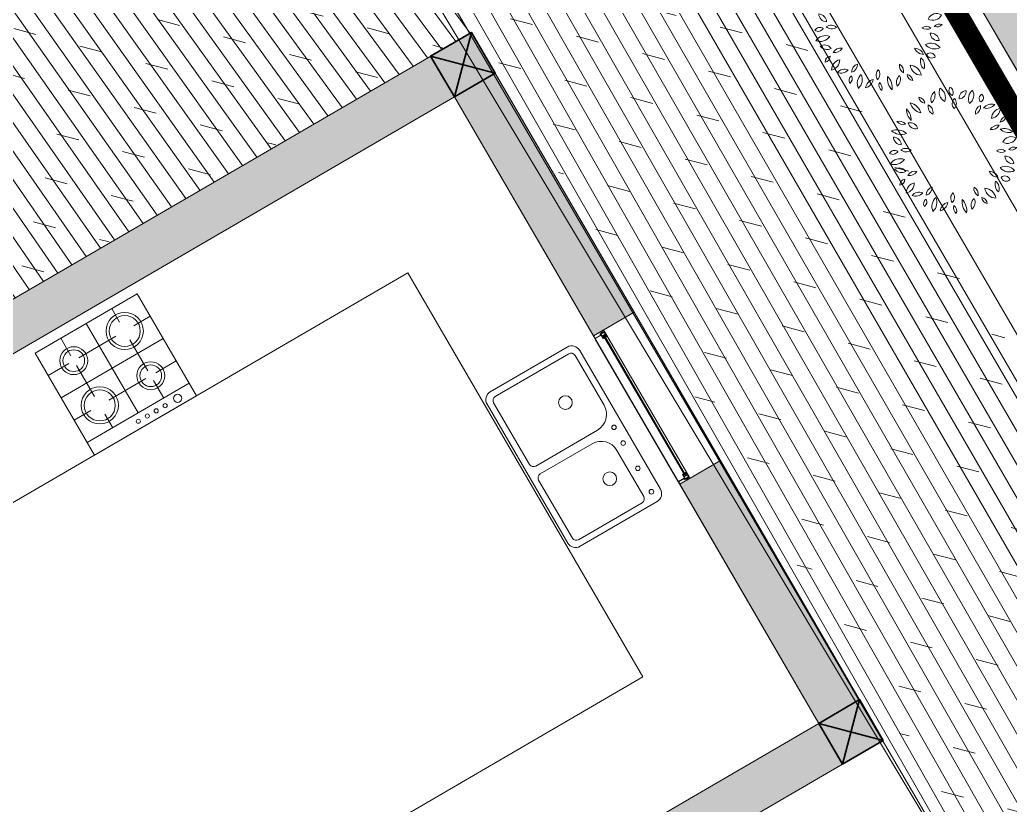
# Model space of a CAD drawing. Header units: millimetres. Extents: x 403824132 to 733479728, y 1974822364 to 2151530530.
# Drawn here: x 568558448 to 568563083, y 2063003754 to 2063007429 of the extents above; entities that cross this region are included whole.
import ezdxf

# ---------------------------------------------------------------- set-up
doc = ezdxf.new("R2010")
doc.units = ezdxf.units.MM
doc.linetypes.add('CENTER', pattern=[3, 1.5, -0.5, 0.5, -0.5])
for name, color, linetype, lineweight in [('A-COT VACH', 2, 'Continuous', 35), ('A-HATCH', 251, 'Continuous', 5), ('A-NET THAY', 125, 'Continuous', 18), ('E- RANH GIOI', 1, 'CENTER', 13), ('E- THAY', 9, 'Continuous', 20), ('E- Tuong', 4, 'Continuous', 13), ('E-Manh', 251, 'Continuous', 13), ('E-NoiThat', 32, 'Continuous', 9), ('i_Cay', 114, 'Continuous', 13), ('i_Hatch', 250, 'Continuous', 13), ('i_ThietBi', 32, 'Continuous', 13), ('LD-CUA', 146, 'Continuous', 13), ('LD-THAY', 9, 'Continuous', 13)]:
    doc.layers.add(name, color=color, linetype=linetype, lineweight=lineweight)
doc.layers.add('ChiaLo', color=128, linetype='CENTER')
doc.layers.add('loKBT', color=42, linetype='Continuous')

# ---------------------------------------------------------------- blocks, each defined once
blk = doc.blocks.new('SAN VUON BT A-BT1')
at = {"layer": 'i_Hatch', "true_color": 0x46cb3a, "transparency": 33554687}
h = blk.add_hatch(dxfattribs=at)
h.set_pattern_fill('CROSS', color=95, scale=300, double=1)
h.set_pattern_definition([(0, (2832.471804052591, -202892.1308809184), (75, 75), [37.5, -112.5]), (90, (2851.221804052591, -202910.8808809183), (-74.99999999999999, 75), [37.5, -112.5])])
h.paths.add_polyline_path([(7163776.864386948, 841296.910365944), (7151496.864386948, 841296.910365944), (7151496.864386948, 841006.910365944), (7163486.864386948, 841006.910365944), (7163486.864386948, 821856.910365944), (7163776.864386948, 821856.910365944)])
h.paths.add_polyline_path([(7158157.283433403, 822152.3777757367), (7151786.864386949, 822152.3777756564), (7151786.864386949, 839436.8804223271), (7151496.864386948, 839436.8686022377), (7151496.864386948, 821856.910365944), (7151496.864386948, 821516.9103659827), (7158157.283433396, 821516.9103659128)])
at = {"layer": 'E- RANH GIOI', "ltscale": 0.1, "const_width": 100}
blk.add_lwpolyline([(7151386.86438695, 821436.910365944), (7163886.864386948, 821436.910365944), (7163886.864386948, 841436.910365944), (7151386.86438695, 841436.910365944)], close=True, dxfattribs=at)
at = {"layer": 'E-Manh'}
blk.add_line((7151496.864386948, 841326.910365944), (7151496.864386948, 821886.910365944), dxfattribs=at)
blk.add_lwpolyline([(7151496.864386948, 841326.910365944), (7151496.864386948, 821546.9103659827), (7158267.258378486, 821546.9103659117)], dxfattribs=at)
blk = doc.blocks.new('MBT1 BT1')
at = {"layer": 'E- RANH GIOI', "ltscale": 0.1, "const_width": 100}
blk.add_lwpolyline([(7075416.34573628, 1014867.457355331), (7087916.345736279, 1014867.457355331), (7087916.345736279, 1034867.457355331), (7075416.34573628, 1034867.457355331)], close=True, dxfattribs=at)
at = {"layer": 'E- THAY'}
blk.add_blockref('SAN VUON BT A-BT1', (-75970.5186506696, 193430.5469893871), dxfattribs=at)
blk = doc.blocks.new('mb-cay40')
at = {"color": 0, "linetype": 'ByBlock'}
for centre, radius, start, end in [((-299.5701589075907, 710.3054466762878), 100.1777, 149.4737229998766, 231.7585850006217), ((-447.8704589076224, 682.5084466762783), 100.1777, 329.4737229998766, 51.75858500062168), ((-230.6878589075932, 779.3904466762833), 98.06469999999999, 192.3059549999538, 259.6848969996826), ((-344.058958907699, 662.0099466762913), 98.06469999999999, 12.30595499995376, 79.68489699968265), ((-136.2343589076481, 736.8957466763095), 62.92479999999998, 125.4093320002077, 202.7100880001333), ((-230.740058907686, 763.8882466762698), 62.92479999999998, 305.4093320002077, 22.71008800013334), ((16.26654109236551, 684.2603466763248), 136.5301, 133.811686000385, 194.307733999988), ((-210.5471589076042, 749.0423466762695), 136.5301, 313.811686000385, 14.30773399998799), ((112.6560410923557, 711.3373466763078), 137.2196, 163.4642290000644, 212.7905639999698), ((-134.2428589076444, 676.0780466762808), 137.2196, 343.4642290000643, 32.79056399996983), ((-426.9131589077006, 693.7752466762759), 54.12369999999999, 146.8150690002197, 244.0193430003837), ((-495.9196589076018, 674.7454466763011), 54.12369999999999, 326.8150690002197, 64.01934300038363), ((-147.5025589076395, 637.821246676278), 79.6564, 145.524785000142, 220.8327340004014), ((-273.4387589076068, 630.8271466763035), 79.6564, 325.524785000142, 40.83273400040141), ((138.3718410924193, 615.5002466762926), 80.63699999999999, 104.100357000399, 168.4650159999594), ((39.71864109238959, 709.8323466762886), 80.63699999999999, 284.100357000399, 348.4650159999595), ((-541.5223589077068, 596.8183466762894), 98.14920000000001, 183.3189289998474, 263.1903650005937), ((-651.1445589076611, 493.6793466763265), 98.14920000000001, 3.318928999847402, 83.19036500059372), ((-554.1702589076594, 555.716446676277), 69.85239999999999, 25.45365099951863, 116.6851969996846), ((-522.4680589076888, 648.1498466762605), 69.85239999999999, 205.4536509995186, 296.6851969996846), ((-390.4405589076341, 597.053746676309), 66.85079999999999, 168.8066020001733, 257.6390980002616), ((-470.3303589076386, 544.7297466762902), 66.85079999999999, 348.8066020001733, 77.63909800026163), ((48.89724109234521, 562.139746676261), 68.7981, 103.8913859995158, 198.9039470000852), ((-32.70725890767062, 606.6362466762985), 68.7981, 283.8913859995158, 18.90394700008519), ((230.3510410923918, 506.037146676299), 141.3623, 100.3005049996434, 160.4476489999013), ((71.86314109229716, 692.4305466762962), 141.3623, 280.3005049996434, 340.4476489999013), ((259.9547410923115, 520.9738466762719), 76.85969999999999, 122.5817349996012, 207.1799879998302), ((150.1931410923426, 550.6291466762632), 76.85969999999999, 302.5817349996012, 27.17998799983019), ((-653.7485589076532, 502.9852466762604), 44.2471, 163.4933459999228, 274.4697339999847), ((-692.7238589076442, 471.4445466763245), 44.2471, 343.4933459999227, 94.46973399998471), ((299.7197410923836, 426.0202466763112), 53.529, 59.98145400028278, 155.6675900001146), ((277.7252410923538, 494.4245466762877), 53.529, 239.9814540002828, 335.6675900001146), ((-680.1407589076553, 301.4285466763176), 101.6635, 69.72013800080484, 135.6489100005381), ((-717.600058907643, 467.8581466763062), 101.6635, 249.7201380008048, 315.6489100005381), ((-620.4297589075868, 356.9077466762828), 75.7726, 22.57230600034306, 98.33354300080866), ((-561.4437589076697, 460.9655466763143), 75.7726, 202.5723060003431, 278.3335430008087), ((213.0515410923108, 368.6593466762861), 79.60759999999999, 86.02821900006174, 161.3697619999351), ((143.1294410924311, 473.5071466763002), 79.60759999999999, 266.0282190000617, 341.3697619999351), ((281.8093410923029, 453.3035466762885), 110.2473, 244.7352629998049, 320.5781150000673), ((319.9207410923555, 283.5921466762593), 110.2473, 64.73526299980486, 140.5781150000674), ((-694.8229589076363, 365.1617466763128), 95.9612, 210.9482359996829, 290.5783940005535), ((-743.3930589076772, 225.974346676303), 95.9612, 30.9482359996829, 110.5783940005535), ((359.2284410923021, 242.1056466762602), 79.1061, 90.25287400078554, 173.52208300028), ((280.2783410924312, 330.1357466762784), 79.1061, 270.2528740007856, 353.5220830002799), ((-736.4670589076995, 276.7996466763216), 75.60229999999999, 224.257649999822, 288.5926610007619), ((-766.5091589076037, 152.3813466762949), 75.60229999999999, 44.25764999982202, 108.5926610007619), ((-649.4696589076193, 256.585046676264), 83.90719999999999, 240.5094849996896, 309.291989999972), ((-637.6392589076131, 118.6108466762598), 83.90719999999999, 60.50948499968955, 129.291989999972), ((231.9157410923508, 266.539646676305), 78.02799999999999, 238.8747640006676, 311.2135240002623), ((242.9923410922929, 141.0472466762949), 78.02799999999999, 58.87476400066763, 131.2135240002623), ((344.0384410923289, 142.0358466763282), 53.57989999999999, 28.1981360000389, 112.1917869993301), ((371.0219410923892, 216.9645466762668), 53.57989999999999, 208.1981360000389, 292.1917869993301), ((-659.0736589076696, 39.63904667626048), 110.8102, 100.8761589997203, 165.4479130002026), ((-787.2373589075869, 176.3009466762742), 110.8102, 280.8761589997204, 345.4479130002026), ((349.6776410924213, 166.3968466762817), 97.6447, 209.1951970002367, 286.7189010004093), ((292.527541092335, 25.24994667626743), 97.6447, 29.19519700023669, 106.7189010004093), ((-716.1905589076923, 74.23634667632723), 87.35799999999999, 234.9744629993681, 331.3792250002423), ((-689.6452589076944, -39.14615332373069), 87.35799999999999, 54.97446299936808, 151.3792250002424), ((208.0612410923932, 37.25554667630786), 77.31559999999999, 208.8071649999463, 283.9198800002828), ((158.9131410923146, -75.04515332368464), 77.31559999999999, 28.80716499994626, 103.9198800002828), ((313.8222410924209, -58.64165332372795), 90.3688, 71.37116600059133, 141.7535400000561), ((271.7177410924342, 82.93484667628945), 90.3688, 251.3711660005913, 321.7535400000561), ((-674.8470589076169, -123.2118533237299), 70.02329999999999, 71.8192460004174, 140.0817599994504), ((-706.7037589076499, -11.75075332372944), 70.02329999999999, 251.8192460004175, 320.0817599994504), ((-557.1729589076713, -163.3047533236968), 77.98479999999999, 113.475291999382, 203.4559599999777), ((-659.7790589075885, -122.8160533237024), 77.98479999999999, 293.475291999382, 23.45595999997768), ((-551.4629589076503, -83.00365332367801), 74.9971, 87.17243399982254, 157.2364690000009), ((-616.9188589076803, 20.92074667628185), 74.9971, 267.1724339998225, 337.2364690000009), ((296.2157410923683, -68.1395533237228), 50.671, 179.2557220000184, 267.628659000778), ((243.4524410924059, -118.1089533236882), 50.671, 359.2557220000184, 87.62865900077804), ((-604.7676589076873, -147.1679533237184), 106.605, 271.6327640008068, 352.0267889999677), ((-496.1556589076645, -268.5169533236767), 106.605, 91.63276400080674, 172.0267889999677), ((-341.8780589076923, -220.9033533237016), 95.91319999999999, 122.8873139993626, 186.7253339999508), ((-489.2111589075648, -151.593553323728), 95.91319999999999, 302.8873139993626, 6.725333999950768), ((69.87894109232002, -150.8368533236935), 70.3103, 173.6499809998805, 254.6514450005405), ((-18.61045890764217, -210.8629533236744), 70.3103, 353.6499809998805, 74.65144500054049), ((274.5892410923552, -86.62635332370701), 116.145, 186.5486859998972, 256.8911319994462), ((132.8601410923875, -212.990753323691), 116.145, 6.548685999897183, 76.89113199944619), ((-472.8800589076418, -293.5357533236747), 49.2563, 76.54190599947391, 193.4774260002929), ((-509.3162589076674, -257.1117533236902), 49.2563, 256.541905999474, 13.4774260002929), ((-314.2852589076501, -280.7871533237339), 91.05040000000001, 159.1169869998805, 230.3606240003511), ((-457.4404589076003, -318.4468533237086), 91.05040000000001, 339.1169869998805, 50.36062400035106), ((-220.1570589075855, -348.4649533237389), 108.6658, 122.1169890002436, 201.7275269999994), ((-378.8747589077102, -296.6562533236793), 108.6658, 302.1169890002436, 21.72752699999944), ((-132.5331589076959, -236.0941533236837), 75.353, 148.7876610002004, 221.5977110001933), ((-253.3297589076974, -247.0719533237279), 75.353, 328.7876610002005, 41.59771100019329), ((99.92604109243257, -278.0229533236925), 148.0051, 165.2071100000012, 218.3217489999558), ((-159.2895589076797, -332.0080533237124), 148.0051, 345.2071100000012, 38.32174899995582), ((110.3971410924278, -276.4030533237237), 64.3426, 156.7754189998254, 231.2879720002375), ((11.02814109236351, -301.2369533236779), 64.3426, 336.7754189998254, 51.28797200023745), ((161.8329410923761, -136.5778533236808), 96.71849999999999, 218.6962139999035, 286.2415449999098), ((113.3978410923155, -289.9039533237083), 96.71849999999999, 38.69621399990353, 106.2415449999098), ((-170.4776589077082, -363.9031533237066), 62.5472, 129.7475050000398, 206.070901000292), ((-266.6537589076324, -343.3009533236764), 62.5472, 309.7475050000398, 26.07090100029198), ((-159.7919589076482, -372.2426533237012), 84.6027, 5.31956000003229, 80.41896799967047), ((-61.47215890765074, -280.976453323703), 84.6027, 185.3195600000323, 260.4189679996705)]:
    blk.add_arc(centre, radius, start, end, dxfattribs=at)
blk = doc.blocks.new('A$C395E768C')
at = {"layer": 'i_ThietBi'}
for p, q in [((-124.9999999999709, -65.78947368543231), (-125, 0)), ((-2.91038e-11, -438.5964912362322), (0, 0)), ((124.9999999999418, -85.52631579105946), (124.9999999999709, 0)), ((-168.8596491235948, -109.6491228090599), (-250, -109.6491228090526)), ((100.8771929819486, -109.6491228090526), (-81.14035087634696, -109.6491228090599)), ((149.1228070179349, -109.6491228090526), (249.9999999999709, -109.6491228090526)), ((-125, -304.8245614091939), (-125, -153.5087719326839)), ((124.9999999999709, -285.0877193035558), (124.9999999999418, -133.7719298270458)), ((-250.0000000000291, -219.2982456181089), (249.9999999999709, -219.2982456181053)), ((-149.1228070179932, -328.9473684271761), (-250.0000000000291, -328.9473684271688)), ((-100.8771929819777, -328.9473684271761), (81.14035087631781, -328.9473684271688)), ((168.8596491235657, -328.9473684271726), (249.9999999999709, -328.9473684271652)), ((-125, -353.0701754451693), (-125, -438.5964912362467)), ((124.9999999999418, -372.8070175507963), (124.9999999999709, -438.5964912362322)), ((-250.0000000000291, -438.5964912362394), (249.9999999999709, -438.5964912362322))]:
    blk.add_line(p, q, dxfattribs=at)
blk.add_lwpolyline([(250, -500.0000000093041), (250, 0), (-250, 0), (-250.0000000000291, -500.0000000093058)], close=True, dxfattribs=at)
for centre, radius in [((-124.9999999999709, -109.6491228090562), 78.94736842252314), ((-124.9999999999709, -109.6491228090562), 65.78947368543595), ((124.9999999999418, -109.6491228090526), 59.21052631689235), ((124.9999999999418, -109.6491228090526), 46.05263157980514), ((124.9999999999418, -328.9473684271726), 78.94736842252314), ((-125, -328.9473684271797), 59.21052631689235), ((-125, -328.9473684271797), 46.05263157980514), ((124.9999999999418, -328.9473684271726), 65.78947368543595), ((-175.4385964898683, -469.298245622769), 17.54385964944958), ((-114.0350877167948, -469.2982456227654), 8.771929824724793), ((-70.17543859314172, -469.2982456227654), 8.771929824724793), ((-26.31578946954687, -469.2982456227654), 8.771929824724793), ((17.54385965407709, -469.298245622769), 8.771929824724793)]:
    blk.add_circle(centre, radius, dxfattribs=at)
blk = doc.blocks.new('DOUBLE-SINK1000')
for p, q in [((-449.199999999997, 0), (449.2000000000007, 0)), ((-499.9999999999964, -549.2000000000007), (-499.9999999999964, -50.79999999999927)), ((-438.0874999999977, -36.51250000000073), (-115.0374999999985, -36.51250000000073)), ((500.0000000000036, -50.79999999999927), (500.0000000000036, -549.2000000000007)), ((-463.4874999999956, -538.0875000000013), (-463.4874999999956, -61.91250000000218)), ((438.0875000000012, -101.6000000000021), (138.9625000000014, -101.6000000000021)), ((-13.43749999999636, -538.0875000000013), (-13.43749999999636, -138.1124999999993)), ((463.4875000000029, -127), (463.4875000000029, -538.0875000000013)), ((37.3625000000029, -538.0875000000013), (37.3625000000029, -203.2000000000007)), ((449.2000000000007, -600), (-449.199999999997, -600)), ((-38.83749999999782, -563.4875000000029), (-438.0874999999977, -563.4875000000029)), ((438.0875000000012, -563.4875000000029), (62.76250000000437, -563.4875000000029))]:
    blk.add_line(p, q)
at = {"color": 44}
for centre, radius in [((19.90000000000145, -50.79999999999927), 12.7), ((121.5000000000036, -50.79999999999927), 12.7), ((284.9000000000014, -50.79999999999927), 12.7), ((436.5000000000036, -50.79999999999927), 12.7), ((-236.8749999999963, -215.9000000000014), 38.1), ((256.3250000000007, -215.9000000000014), 38.1)]:
    blk.add_circle(centre, radius, dxfattribs=at)
for centre, radius, start, end in [((-449.199999999997, -50.79999999999927), 50.8, 90, 180), ((449.2000000000007, -50.79999999999927), 50.8, 0, 90), ((-438.0874999999977, -61.91250000000218), 25.4, 90, 180), ((-115.0374999999985, -138.1124999999993), 101.6, 0, 90), ((138.9625000000014, -203.2000000000007), 101.6, 90, 180), ((438.0875000000012, -127), 25.4, 0, 90), ((-449.199999999997, -549.2000000000007), 50.8, 180, 270), ((-438.0874999999977, -538.0875000000013), 25.4, 180, 270), ((-38.83749999999782, -538.0875000000013), 25.4, 270, 0), ((62.76250000000437, -538.0875000000013), 25.4, 180, 270), ((438.0875000000012, -538.0875000000013), 25.4, 270, 0), ((449.2000000000007, -549.2000000000007), 50.8, 270, 0)]:
    blk.add_arc(centre, radius, start, end)
blk = doc.blocks.new('COT220')
at = {"layer": 'i_Hatch'}
h = blk.add_hatch(color=256, dxfattribs=at)
h.dxf.hatch_style = 1
h.paths.add_polyline_path([(-124343785.6764652, 101818213.3575816), (-124343565.6764652, 101818213.3575816), (-124343565.6764652, 101818433.3575816), (-124343785.6764652, 101818433.3575816)])
at = {"layer": 'A-COT VACH'}
for p, q in [((-124343785.6764652, 101818433.3575816), (-124343565.6764652, 101818213.3575816)), ((-124343785.6764652, 101818213.3575816), (-124343565.6764652, 101818433.3575816))]:
    blk.add_line(p, q, dxfattribs=at)
blk.add_lwpolyline([(-124343785.6764652, 101818213.3575816), (-124343565.6764652, 101818213.3575816), (-124343565.6764652, 101818433.3575816), (-124343785.6764652, 101818433.3575816)], close=True, dxfattribs=at)
blk = doc.blocks.new('LUOICOTA-BT5')
at = {"layer": 'E- Tuong'}
for p in [(131373281.6763171, -101030634.3347441), (131373281.6763208, -101034234.3561222)]:
    blk.add_blockref('COT220', p, dxfattribs=at)
blk = doc.blocks.new('SFFSF')
h = blk.add_hatch(color=250)
h.paths.add_polyline_path([(339646.7882787025, 104917.2047934929), (339646.7882787025, 104891.8047934929), (339678.4882787026, 104891.8047934929), (339678.4882787026, 104898.5047934929), (339675.2882787025, 104898.5047934928, 1), (339675.2882787025, 104897.3047934928), (339677.2882787026, 104897.3047934929), (339677.2882787026, 104893.0047934929), (339663.4382787026, 104893.0047934929), (339663.4382787026, 104916.0047934929), (339677.2882787026, 104916.0047934929), (339677.2882787026, 104911.7047934929), (339675.2882787025, 104911.7047934928, 1), (339675.2882787025, 104910.5047934928), (339678.4882787026, 104910.5047934929), (339678.4882787026, 104917.2047934929)])
h.paths.add_polyline_path([(339647.9882787025, 104916.0047934929), (339662.2382787026, 104916.0047934929), (339662.2382787026, 104893.0047934929), (339647.9882787025, 104893.0047934929)], flags=16)
blk.add_lwpolyline([(339663.4382787026, 104893.0047934929), (339663.4382787026, 104916.0047934929), (339677.2882787026, 104916.0047934929), (339677.2882787026, 104911.7047934929), (339675.2882787025, 104911.7047934928, 0.9999999999999998), (339675.2882787025, 104910.5047934928), (339678.4882787026, 104910.5047934929), (339678.4882787026, 104917.2047934929), (339646.7882787025, 104917.2047934929), (339646.7882787025, 104891.8047934929), (339678.4882787026, 104891.8047934929), (339678.4882787026, 104898.5047934929), (339675.2882787025, 104898.5047934928, 0.9999999999999998), (339675.2882787025, 104897.3047934928), (339677.2882787026, 104897.3047934929), (339677.2882787026, 104893.0047934929)], format="xyb", close=True)
blk.add_lwpolyline([(339662.2382787026, 104893.0047934929), (339662.2382787026, 104916.0047934929), (339647.9882787025, 104916.0047934929), (339647.9882787025, 104893.0047934929)], close=True)
blk = doc.blocks.new('DDDDA')
blk.add_hatch(color=250).paths.add_polyline_path([(339343.8036827391, 104970.9258045919), (339343.8036827391, 104969.3492433262), (339332.5675485213, 104969.3492433262), (339332.5675485213, 104958.1424827772), (339343.8036827391, 104958.1424827772), (339343.8036827391, 104956.5659215115, 0.2403906807314063), (339346.5309994372, 104960.7458630517), (339335.5675485212, 104960.7458630517), (339335.5675485212, 104966.7458630517), (339346.5309994372, 104966.7458630517, 0.2403906807301442)])
blk.add_lwpolyline([(339343.8036827391, 104970.9258045919), (339343.8036827391, 104969.3492433262), (339332.5675485213, 104969.3492433262), (339332.5675485213, 104958.1424827772), (339343.8036827391, 104958.1424827772), (339343.8036827391, 104956.5659215115, 0.2403906807314063), (339346.5309994372, 104960.7458630517), (339335.5675485212, 104960.7458630517), (339335.5675485212, 104966.7458630517), (339346.5309994372, 104966.7458630517, 0.2403906807301443)], format="xyb", close=True)
blk = doc.blocks.new('*U234')
for points in [[(22.09999999997672, 21.5), (0, 21.5), (0, 27.69999999995344), (1.200000000069849, 27.70000000001164), (1.200000000069849, 22.70000000001164), (17.8165128667606, 22.70000000001164), (17.8165128667606, 63.09999999997671), (8.908256433438508, 63.09999999997671), (8.908256433438508, 71.64048723370068), (5.108256433508359, 74.2712564644753), (5.108256433391944, 83.12874353543157), (8.908256433438508, 85.75951276620617), (8.908256433438508, 93.09999999997672), (1.200000000069849, 93.09999999997672), (1.200000000069849, 89.29999999998836), (0, 89.29999999998836), (0, 94.29999999998836), (10.10825643339194, 94.29999999998836), (10.10825643339194, 93.09999999997672), (10.10825643339194, 91.135632477075), (10.10825643339194, 82.4999999998836), (8.908256433438508, 82.49999999994178), (8.908256433322093, 84.29999999993015), (6.308256433461793, 82.49999999994178), (6.308256433461793, 74.89999999996506), (8.908256433438508, 73.0999999999767), (8.908256433438508, 74.89999999996506), (10.10825643339194, 74.89999999996506), (10.10825643339194, 64.29999999998836), (19.01651286683045, 64.29999999998836), (19.01651286683045, 22.70000000001164), (22.09999999997672, 22.70000000001164)], [(1044.566666666989, 21.5), (1066.666666666965, 21.5), (1066.666666666965, 27.69999999995344), (1065.466666666895, 27.70000000001164), (1065.466666666895, 22.70000000001164), (1048.850153800205, 22.70000000001164), (1048.850153800205, 63.09999999997671), (1057.758410233527, 63.09999999997671), (1057.758410233527, 71.64048723370068), (1061.558410233457, 74.2712564644753), (1061.558410233573, 83.12874353543157), (1057.758410233527, 85.75951276620617), (1057.758410233527, 93.09999999997672), (1065.466666666895, 93.09999999997672), (1065.466666666895, 89.29999999998836), (1066.666666666965, 89.29999999998836), (1066.666666666965, 94.29999999998836), (1056.558410233573, 94.29999999998836), (1056.558410233573, 93.09999999997672), (1056.558410233573, 91.135632477075), (1056.558410233573, 82.4999999998836), (1057.758410233527, 82.49999999994178), (1057.758410233643, 84.29999999993015), (1060.358410233503, 82.49999999994178), (1060.358410233503, 74.89999999996506), (1057.758410233527, 73.0999999999767), (1057.758410233527, 74.89999999996506), (1056.558410233573, 74.89999999996506), (1056.558410233573, 64.29999999998836), (1047.650153800135, 64.29999999998836), (1047.650153800135, 22.70000000001164), (1044.566666666989, 22.70000000001164)]]:
    blk.add_hatch(color=250).paths.add_polyline_path(points)
for p, q in [((10.10825643339194, 94.29999999998836), (1056.558410233573, 94.29999999998836)), ((22.09999999997672, 21.5), (1044.566666667018, 21.5))]:
    blk.add_line(p, q)
for points in [[(8.908256433438508, 93.09999999997672), (8.908256433438508, 85.75951276620617), (5.108256433391944, 83.12874353543157), (5.108256433508359, 74.2712564644753), (8.908256433438508, 71.64048723370068), (8.908256433438508, 63.09999999997671), (17.8165128667606, 63.09999999997671), (17.8165128667606, 22.70000000001164), (1.200000000069849, 22.70000000001164), (1.200000000069849, 27.70000000001164), (0, 27.69999999995344), (0, 21.5), (22.09999999997672, 21.5), (22.09999999997672, 22.70000000001164), (19.01651286683045, 22.70000000001164), (19.01651286683045, 64.29999999998836), (10.10825643339194, 64.29999999998836), (10.10825643339194, 74.89999999996506), (8.908256433438508, 74.89999999996506), (8.908256433438508, 73.0999999999767), (6.308256433461793, 74.89999999996506), (6.308256433461793, 82.49999999994178), (8.908256433322093, 84.29999999993015), (8.908256433438508, 82.49999999994178), (10.10825643339194, 82.4999999998836), (10.10825643339194, 93.09999999997672), (10.10825643339194, 93.09999999997672), (10.10825643339194, 94.29999999998836), (0, 94.29999999998836), (0, 89.29999999998836), (1.200000000069849, 89.29999999998836), (1.200000000069849, 93.09999999997672), (8.908256433438508, 93.09999999997672)], [(1057.758410233527, 93.09999999997672), (1057.758410233527, 85.75951276620617), (1061.558410233573, 83.12874353543157), (1061.558410233457, 74.2712564644753), (1057.758410233527, 71.64048723370068), (1057.758410233527, 63.09999999997671), (1048.850153800205, 63.09999999997671), (1048.850153800205, 22.70000000001164), (1065.466666666895, 22.70000000001164), (1065.466666666895, 27.70000000001164), (1066.666666666965, 27.69999999995344), (1066.666666666965, 21.5), (1044.566666666989, 21.5), (1044.566666666989, 22.70000000001164), (1047.650153800135, 22.70000000001164), (1047.650153800135, 64.29999999998836), (1056.558410233573, 64.29999999998836), (1056.558410233573, 74.89999999996506), (1057.758410233527, 74.89999999996506), (1057.758410233527, 73.0999999999767), (1060.358410233503, 74.89999999996506), (1060.358410233503, 82.49999999994178), (1057.758410233643, 84.29999999993015), (1057.758410233527, 82.49999999994178), (1056.558410233573, 82.4999999998836), (1056.558410233573, 93.09999999997672), (1056.558410233573, 93.09999999997672), (1056.558410233573, 94.29999999998836), (1066.666666666965, 94.29999999998836), (1066.666666666965, 89.29999999998836), (1065.466666666895, 89.29999999998836), (1065.466666666895, 93.09999999997672), (1057.758410233527, 93.09999999997672)]]:
    blk.add_lwpolyline(points)
blk.add_lwpolyline([(1030.678743886546, 75.69999999993888), (35.98792278041947, 75.69999999993888), (35.98792278044857, 81.69999999992432), (1030.678743886546, 81.69999999992432)], close=True)
at = {"xscale": -1, "rotation": 180}
blk.add_blockref('SFFSF', (-339634.6800222692, 104983.2047934928), dxfattribs=at)
blk.add_blockref('DDDDA', (-339299.5796257408, -104885.0458630518))
at = {"xscale": -1}
blk.add_blockref('DDDDA', (340366.2462924077, -104885.0458630518), dxfattribs=at)
at = {"rotation": 180}
blk.add_blockref('SFFSF', (340701.3466889361, 104983.2047934928), dxfattribs=at)
blk = doc.blocks.new('TANG 1 A-BT5')
at = {"layer": 'A-HATCH'}
h = blk.add_hatch(color=256, dxfattribs=at)
h.dxf.hatch_style = 1
h.paths.add_polyline_path([(7035160.168247312, 707144.9860604107), (7038960.168316902, 707144.9860604107), (7038960.168316902, 706924.9860604106), (7035380.168247312, 706924.9860604106), (7035380.168247312, 705634.9568663008), (7035160.168247312, 705634.9568663008)])
h.paths.add_polyline_path([(7041933.906659975, 707145.0088893026), (7043880.168313801, 707145.0088893026), (7043880.168313801, 706035.1155964686), (7043660.168313802, 706035.1155964686), (7043660.168313802, 706925.0088893026), (7041933.906659975, 706925.0088893026)])
h.paths.add_polyline_path([(7041860.154902961, 703544.9875112028), (7043660.168317615, 703544.9875112028), (7043660.168315102, 704434.882763032), (7043880.168315102, 704434.882763032), (7043880.168318237, 703324.9875112026), (7042080.154857459, 703324.9875112026), (7042080.154540998, 702524.9611106453), (7041860.154540998, 702524.9611106453)])
h.paths.add_polyline_path([(7035160.152217163, 704834.9568663008), (7035380.152217283, 704834.9568663008), (7035380.152217283, 703544.9486484798), (7038960.168320715, 703544.9486484798), (7038960.168320715, 703324.9817994088), (7036100.18360808, 703324.9817994088), (7036100.18360808, 702325.0308779016), (7035880.18360796, 702325.0308779016), (7035880.183608012, 703324.9646822959), (7035160.152217163, 703324.9646822959)])
h.paths.add_polyline_path([(7035880.180572143, 700524.9607856931), (7036100.180572143, 700524.9607856931), (7036100.183571211, 699524.9707046003), (7038960.168355495, 699524.9707046003), (7038960.168355495, 699414.9878215939), (7037680.168336973, 699414.9878215939), (7037680.168415429, 699304.9875847225), (7037570.168415433, 699304.9875062642), (7037570.168336984, 699414.9707046003), (7035380.168285936, 699414.9707046003), (7035380.168285936, 699158.9150465301), (7035160.168285937, 699158.9150465301), (7035160.168285933, 699524.9707046003), (7035880.183571093, 699524.9707046003)])
h.paths.add_polyline_path([(7035160.168285937, 698358.9150465303), (7035380.168285937, 698358.9150465303), (7035380.168285937, 698214.9852372538), (7037570.169192888, 698214.9849048578), (7037570.168267087, 698504.9874075404), (7037680.168267086, 698504.9874859988), (7037680.169192888, 698214.9848880324), (7038050.162313618, 698214.9847530313), (7038050.162296792, 698104.9847530331), (7035980.169401856, 698104.9851480604), (7035980.169401856, 697954.9851656504), (7035380.168285937, 697954.9851656504), (7035380.159386545, 697558.9150465303), (7035160.159386545, 697558.9150465303)])
h.paths.add_polyline_path([(7035380.168285937, 698009.9851656504), (7035925.169401855, 698009.9851656504), (7035925.169401855, 698104.9851564732), (7035380.168285937, 698104.9852373125)], flags=16)
h.paths.add_polyline_path([(7035160.159386544, 696758.9150465304), (7035380.159386544, 696758.9150465304), (7035380.168285937, 693915.1993016413), (7035160.168285935, 693915.1993016413)])
h.paths.add_polyline_path([(7035160.168285935, 693115.1993016414), (7035380.168285935, 693115.1993016414), (7035380.168285936, 692534.9816183001), (7035800.159019865, 692534.9816183008), (7035800.158833222, 692314.9816183007), (7035160.168285935, 692314.9816182997)])
h.paths.add_polyline_path([(7038540.16025635, 692534.9851627953), (7038960.159673055, 692534.985162795), (7038960.16233044, 698104.9847044835), (7038850.162296792, 698104.9858796997), (7038850.162313618, 698214.9846306649), (7039070.152957362, 698214.9849981816), (7039070.160046843, 692534.985162795), (7039630.391261595, 692534.9851627946), (7039630.391261595, 692314.9851627946), (7038540.160443346, 692314.9851627953)])
h.paths.add_polyline_path([(7040830.392047827, 692534.9851627945), (7041401.275708312, 692534.9851627946), (7041924.135129333, 692968.5411863303), (7042064.562357957, 692799.1889101116), (7041480.62285018, 692314.9851627946), (7040830.391484194, 692314.9851627946)])
h.paths.add_polyline_path([(7043660.168313802, 694408.0631953529), (7043660.168313802, 694865.1579364073), (7043880.168313801, 694865.1579364073), (7043880.168313801, 694304.6928120708), (7043296.215275916, 693820.477845565), (7043155.788047292, 693989.8301217846)])
h.paths.add_polyline_path([(7043660.168313801, 697996.1543634721), (7043880.168313801, 697996.1543634721), (7043880.168313798, 695665.1579364074), (7043660.168313802, 695665.1579364074)])
h.paths.add_polyline_path([(7041860.154511661, 700324.9852359502), (7042080.154511662, 700324.9852359502), (7042080.154517087, 699524.9935334176), (7043880.168313801, 699524.9935334176), (7043880.168313801, 698796.1543634725), (7043660.168313802, 698796.1543634721), (7043660.168313802, 699304.9935334176), (7041860.153814139, 699304.9935334176)])
h.paths.add_polyline_path([(7043537.730255092, 703324.9875112026), (7043880.168318237, 703324.9875112026), (7043880.16831705, 703744.9312093994), (7044100.121860933, 703744.9255070605), (7044100.105938792, 703104.9255839301), (7043537.725477456, 703104.9403535923)])
h.paths.add_polyline_path([(7043880.168313801, 699524.9935334176), (7043537.679834577, 699524.9935334176), (7043537.6798345, 699744.9035115562), (7044100.640885091, 699744.9018718589), (7044100.638327205, 699104.9019488158), (7043880.168313801, 699104.9035689068)])
at = {"layer": 'A-NET THAY'}
for p, q in [((7043880.154816773, 707145.0088892317), (7035160.168247377, 707145.0248301383)), ((7035160.168247377, 707145.0248301383), (7035160.168332192, 703324.9611093564))]:
    blk.add_line(p, q, dxfattribs=at)
at = {"layer": 'E- THAY'}
blk.add_lwpolyline([(7035160.148228675, 705634.9568663008), (7035380.148228795, 705634.9568663008), (7035380.152217283, 704834.9568663008), (7035160.152217163, 704834.9568663008)], close=True, dxfattribs=at)
at = {"layer": 'E- Tuong'}
for p, q in [((7035160.168247312, 707144.9860604107), (7038960.168316902, 707144.9860604107)), ((7035160.168247312, 707144.9860604107), (7035160.168247312, 705634.9568663008)), ((7035380.168247312, 706924.9860604106), (7038960.168316902, 706924.9860604106)), ((7035380.168247312, 706924.9860604106), (7035380.168247312, 705634.9568663008)), ((7035380.148228795, 705634.9568663008), (7035160.148228675, 705634.9568663008)), ((7035380.168247312, 705634.9568663008), (7035160.168247312, 705634.9568663008)), ((7035380.152217283, 704834.9568663008), (7035160.152217163, 704834.9568663008)), ((7035160.152217163, 704834.9568663008), (7035380.152217283, 704834.9568663008)), ((7035160.152217163, 704834.9568663008), (7035160.152217163, 703324.9646822959)), ((7035380.152217283, 704834.9568663008), (7035380.152217283, 703544.964682296)), ((7035380.152217283, 703544.9486484798), (7038960.168320715, 703544.9486484798)), ((7035160.152217163, 703324.9646822959), (7035880.183608012, 703324.9646822959))]:
    blk.add_line(p, q, dxfattribs=at)
at = {"layer": 'E-NoiThat'}
for p, q in [((7035380.168250577, 706924.9646117381), (7038960.155942511, 706924.9669758939)), ((7035380.168375731, 703544.9648069296), (7035380.168250577, 706924.9646833958)), ((7038960.155942511, 706324.9669758937), (7035980.168294998, 706324.9646571158)), ((7035980.168288839, 706324.9646571158), (7035980.168369572, 704144.9450736941)), ((7035980.168369572, 704144.9450736941), (7038060.247584727, 704144.9474053498)), ((7035380.168335383, 703544.9450763672), (7038060.247582053, 703544.94740535))]:
    blk.add_line(p, q, dxfattribs=at)
at = {"layer": 'i_Hatch', "color": 252, "transparency": 33554687}
blk.add_blockref('LUOICOTA-BT5', (5664.168395422399, -80654.03677708188), dxfattribs=at)
at = {"layer": 'i_ThietBi', "ltscale": 0.5}
for name, p, xscale, yscale, zscale, rotation in [('A$C395E768C', (7037395.668228761, 706874.9646494845), 1.1, 1.1, 1.1, 359.9999994047906), ('DOUBLE-SINK1000', (7035469.535298826, 705234.9568733146), -0.8333333333333331, 0.8333333333333331, 0.8333333333333331, 90)]:
    blk.add_blockref(name, p, dxfattribs=dict(at, xscale=xscale, yscale=yscale, zscale=zscale, rotation=rotation))
at = {"layer": 'LD-CUA', "xscale": 0.7500000000001072, "yscale": 0.7500000000001072, "zscale": 0.7500000000001072, "rotation": 90}
blk.add_blockref('*U234', (7035396.309432861, 704834.9568663007), dxfattribs=at)
blk = doc.blocks.new('MBT1 BT5')
at = {"layer": 'i_Hatch', "transparency": 33554687}
h = blk.add_hatch(dxfattribs=at)
h.set_pattern_fill('DOLMIT', color=256, scale=300, angle=90, double=1)
h.set_pattern_definition([(90, (33599.40608796012, -53913.77943355113), (-75, 4.6e-15), []), (135, (33599.40608796012, -53913.77943355113), (-149.9999997482952, -149.9999997482952), [106.0660171779821, -212.1320343559642])])
h.paths.add_polyline_path([(7093868.746313432, 718663.0081391792), (7093868.746309446, 714532.9900066805), (7093868.744029419, 710732.9786183742), (7095248.746313524, 710732.9786183742), (7095248.746313522, 720043.0001831894), (7086298.745643318, 720043.000183602), (7086298.745643256, 718662.987313048)])
at = {"layer": 'E- RANH GIOI', "ltscale": 0.05, "const_width": 100}
blk.add_lwpolyline([(7095868.746313523, 720663.0001828502), (7076387.88929891, 720663.000184059), (7073645.520673223, 705582.325176728), (7077750.958426372, 700663.0001824443), (7095868.746312598, 700663.0001824478)], close=True, dxfattribs=at)
at = {"layer": 'LD-THAY'}
for p, q in [((7095358.746313523, 720153.0001831844), (7095358.746313526, 701173.0001824476)), ((7095248.746313522, 720043.0001831894), (7095248.746313527, 701283.0001824478))]:
    blk.add_line(p, q, dxfattribs=at)
for points in [[(7076387.88929891, 720663.000184059), (7095868.746313523, 720663.0001831609), (7095868.746313525, 700663.0001824478), (7077750.958426372, 700663.0001824443), (7073645.520673223, 705582.325176728), (7076387.88929891, 720663.000184059)], [(7074675.376231182, 704691.6593754395), (7073880.389295528, 705644.2494128089), (7076571.49097332, 720443.0001840504), (7095648.746313523, 720443.0001831712), (7095648.746313526, 700883.0001824478), (7093868.746276617, 700883.0001824478)]]:
    blk.add_lwpolyline(points, dxfattribs=at)
at = {"layer": 'E- Tuong', "xscale": -1}
blk.add_blockref('TANG 1 A-BT5', (14129028.84964726, 11517.9590559284), dxfattribs=at)
at = {"layer": 'i_Cay', "xscale": -0.5, "yscale": 0.5, "zscale": 0.5}
for p in [(7095421.185808505, 717629.4733091065), (7095433.52603407, 716958.4733091065)]:
    blk.add_blockref('mb-cay40', p, dxfattribs=at)
blk = doc.blocks.new('BT-03')
at = {"layer": 'loKBT'}
for points in [[(7468540.000342732, 959879.0005977215), (7449059.142794679, 959879.0005978995), (7446316.774094706, 944798.3251774905), (7450422.211960525, 939879.000048738), (7468540.000342873, 939879.00004969)], [(7481040.000684328, 959879.0005981978), (7468540.000342732, 959879.0005977215), (7468540.000342751, 939879.0000494813), (7481040.000685285, 939879.0000497196)]]:
    blk.add_lwpolyline(points, close=True, dxfattribs=at)

msp = doc.modelspace()

# ---------------------------------------------------------------- linework, layer by layer
at = {"layer": 'ChiaLo', "ltscale": 5, "elevation": 0.2756072640632745}
msp.add_lwpolyline([(568571378.0186915, 2062992768.860831), (568551195.3651136, 2063027459.08458)], dxfattribs=at)
at = {"layer": 'loKBT', "elevation": 0.2756072640632745}
for points in [[(568572127.386824, 2063016421.051948), (568561286.6919028, 2063010113.972705), (568571378.0186921, 2062992768.86083), (568582218.7136134, 2062999075.940073)], [(568561286.6919028, 2063010113.972705), (568544391.8096868, 2063000284.587992), (568549622.6761411, 2062985822.081337), (568555665.2658017, 2062983627.234917), (568571378.0186919, 2062992768.86083)]]:
    msp.add_lwpolyline(points, close=True, dxfattribs=at)

# ---------------------------------------------------------------- next in the draw order: block references
at = {"layer": 'LD-THAY', "xscale": 1.003354102868896, "yscale": 1.003354102868896, "zscale": 1.003354102868896, "rotation": 30.1906983248881}
msp.add_blockref('MBT1 BT1', (562947251.5897427, 2058542602.433327, -0.0653639651379698), dxfattribs=at)

# ---------------------------------------------------------------- next in the draw order: block references
msp.add_blockref('MBT1 BT5', (562770977.1234856, 2058804778.435249, -0.06520953514067405), dxfattribs=at)
at = {"layer": 'loKBT', "xscale": 1.003354102868896, "yscale": 1.003354102868896, "zscale": 1.003354102868896, "rotation": 30.1906983248881}
msp.add_blockref('BT-03', (562568476.4042702, 2058409279.751305, -0.06523281977746788), dxfattribs=at)

# ---------------------------------------------------------------- next in the draw order: block references
at = {"layer": 'LD-THAY', "xscale": 1.003354102868896, "yscale": 1.003354102868896, "zscale": 1.003354102868896, "rotation": 30.1906983248881}
msp.add_blockref('MBT1 BT1', (562947251.5897427, 2058542602.433327, -0.0653639651379698), dxfattribs=at)

# ---------------------------------------------------------------- next in the draw order: block references
msp.add_blockref('MBT1 BT5', (562770977.1234856, 2058804778.435249, -0.06520953514067405), dxfattribs=at)
at = {"layer": 'loKBT', "xscale": 1.003354102868896, "yscale": 1.003354102868896, "zscale": 1.003354102868896, "rotation": 30.1906983248881}
msp.add_blockref('BT-03', (562568476.4042702, 2058409279.751305, -0.06523281977746788), dxfattribs=at)

doc.saveas('drawing.dxf')
